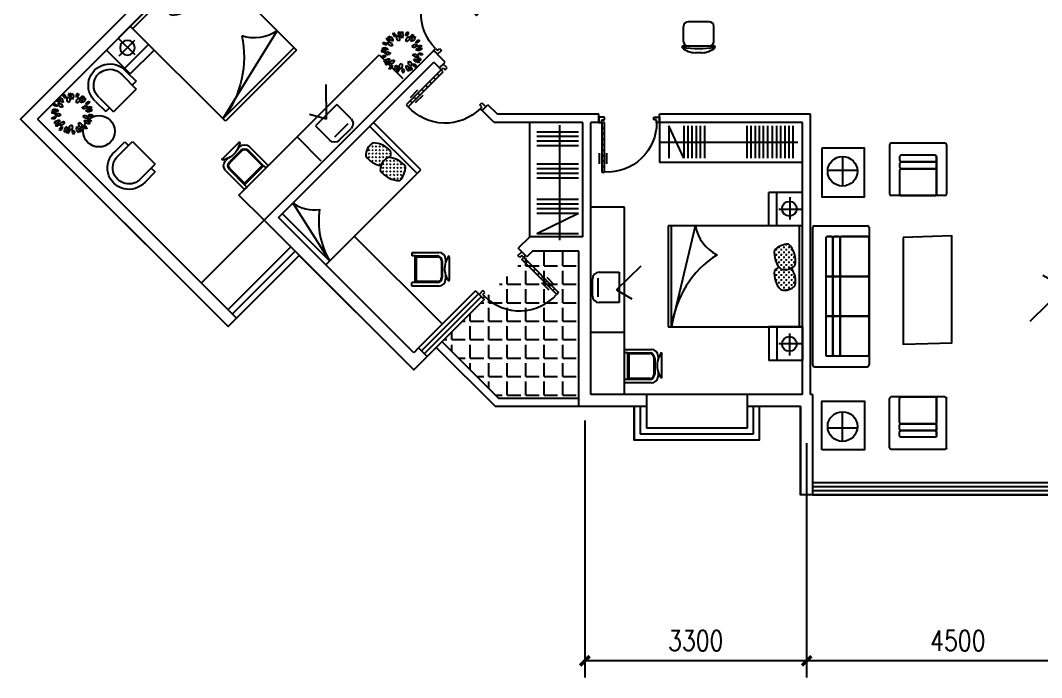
# Model space of a CAD drawing. Header units: millimetres. Extents: x 954 to 37968, y 451 to 18769.
# Drawn here: x 954 to 16152, y 451 to 10234 of the extents above; entities that cross this region are included whole.
import ezdxf
from ezdxf.enums import TextEntityAlignment as Align

# ---------------------------------------------------------------- set-up
doc = ezdxf.new("R2010")
doc.units = ezdxf.units.MM
for name, color, linetype in [('BL', 7, 'Continuous'), ('DIM', 15, 'Continuous'), ('H', 13, 'Continuous'), ('J', 7, 'Continuous'), ('OA_FURNITURE', 7, 'Continuous'), ('W', 2, 'Continuous'), ('WALL', 4, 'Continuous'), ('WINDOW_TEXT', 7, 'Continuous'), ('轮廓线', 240, 'Continuous')]:
    doc.layers.add(name, color=color, linetype=linetype)
doc.styles.add('DIM_FONT', font='SIMPLEX.shx', dxfattribs={"width": 0.8})
doc.styles.add('SIMPLEX', font='SIMPLEX.SHX')
doc.styles.get("Standard").update_dxf_attribs({"font": 'arial.ttf'})
doc.dimstyles.new('DIMN', dxfattribs={"dimtxt": 300, "dimasz": 1, "dimexe": 250, "dimexo": 300, "dimgap": 150, "dimtad": 1, "dimdec": 0, "dimdsep": 46, "dimtxsty": 'DIM_FONT', "dimblk": '_DIMX', "dimblk1": 'ARCHTICK', "dimblk2": 'ARCHTICK', "dimcen": 0.1, "dimclrt": 7, "dimadec": 0, "dimazin": 0, "dimtfac": 1, "dimtdec": 0, "dimtix": 1, "dimtmove": 2, "dimatfit": 3, "dimldrblk": '_DIMX', "dimfxl": 1, "dimtolj": 1, "dimtzin": 0, "dimarcsym": 0})

# ---------------------------------------------------------------- blocks, each defined once
blk = doc.blocks.new('_WBLK')
for p, q in [((-0.5, 0.5), (0.5, 0.5)), ((0.5, 0.1667), (-0.5, 0.1667)), ((0.5, -0.1667), (-0.5, -0.1667)), ((-0.5, -0.5), (0.5, -0.5))]:
    blk.add_line(p, q)
at = {"layer": 'WINDOW_TEXT', "style": 'SIMPLEX', "flags": 9}
blk.add_attdef('A', text='', height=1, dxfattribs=at).set_placement((0, 1.5), align=Align.MIDDLE)
blk = doc.blocks.new('M_A24LXR')
for p, q in [((-0.455, 0.071), (-0.455, 0.888)), ((-0.455, 0.888), (-0.41, 0.888)), ((-0.41, 0.888), (-0.41, 0.071)), ((-0.494, 0.753), (-0.494, 0.578)), ((-0.455, 0.797), (-0.41, 0.797)), ((-0.455, 0.707), (-0.41, 0.707)), ((-0.371, 0.753), (-0.371, 0.578)), ((-0.455, 0.616), (-0.41, 0.616)), ((-0.455, 0.525), (-0.41, 0.525)), ((-0.455, 0.434), (-0.41, 0.434)), ((-0.455, 0.343), (-0.41, 0.343)), ((-0.455, 0.253), (-0.41, 0.253)), ((-0.501, 0.071), (-0.455, 0.071)), ((-0.501, -0.02), (-0.501, 0.071)), ((-0.455, 0.162), (-0.41, 0.162)), ((-0.41, 0.071), (-0.455, 0.071)), ((-0.455, 0.071), (-0.455, 0.026)), ((-0.455, 0.026), (-0.41, 0.026)), ((-0.41, 0.026), (-0.41, -0.02)), ((0.453, 0.026), (0.407, 0.026)), ((0.407, 0.026), (0.407, -0.02)), ((0.498, 0.071), (0.453, 0.071)), ((0.453, 0.071), (0.453, 0.026)), ((0.498, -0.02), (0.498, 0.071)), ((-0.501, -0.02), (-0.501, -0.02)), ((-0.41, -0.02), (-0.501, -0.02)), ((0.407, -0.02), (0.498, -0.02)), ((0.498, -0.02), (0.498, -0.02))]:
    blk.add_line(p, q)
blk.add_arc((-0.364, 0.072), 0.817, 359.9115, 93.1848)
blk = doc.blocks.new('_B0MWI')
for p, q in [((-0.62, 3.278), (0.62, 3.278)), ((-0.62, 0.5), (-0.62, 3.278)), ((0.62, 0.5), (0.62, 3.278)), ((-0.56, 2.778), (0.56, 2.778)), ((-0.56, 0.5), (-0.56, 2.778)), ((0.56, 0.5), (0.56, 2.778)), ((-0.5, 2.278), (0.5, 2.278)), ((-0.5, 0.5), (-0.5, 2.278)), ((0.5, 0.5), (0.5, 2.278)), ((-0.5, -0.5), (0.5, -0.5))]:
    blk.add_line(p, q)
blk = doc.blocks.new('80216165507700')
for p, q in [((-660, 90), (660, 90)), ((-660, 0), (660, 0)), ((-660, -90), (660, -90))]:
    blk.add_line(p, q)
at = {"style": 'SIMPLEX', "flags": 9}
blk.add_attdef('A', text='', height=1, dxfattribs=at).set_placement((0, 0), align=Align.MIDDLE)
blk = doc.blocks.new('M_C4')
for p, q in [((100, 250), (350, 250)), ((0, -150), (0, 150)), ((363, 169), (84, 169)), ((450, 150), (450, -150)), ((187, -107), (57, -336)), ((187, -107), (547, -475)), ((450, -150), (0, -150))]:
    blk.add_line(p, q)
for centre, start, end in [((100, 150), 90, 180), ((350, 150), 0, 90)]:
    blk.add_arc(centre, 100, start, end)
at = {"flags": 9}
for tag in ['XSIZE', 'YSIZE']:
    blk.add_attdef(tag, (0, 0), '', height=0.5, dxfattribs=at)
at = {"width": 0.8, "flags": 9}
for tag in ['YSIZE', 'XSIZE', 'XSIZE', 'YSIZE']:
    blk.add_attdef(tag, (225, -150), '', height=0.5, dxfattribs=at)
blk = doc.blocks.new('M_C34BMF')
at = {"layer": 'OA_FURNITURE'}
for p, q in [((-1031, 627), (1015, 627)), ((-896, 8), (-896, 627)), ((881, -19), (881, 627)), ((-1058, -186), (-1058, 600)), ((1042, -186), (1042, 600)), ((-869, -19), (881, -19)), ((-1031, -213), (1015, -213))]:
    blk.add_line(p, q, dxfattribs=at)
for points in [[(-869, 196), (-331, 196, 0.414214), (-304, 223), (-304, 600, 0.414214), (-331, 627), (-869, 627, 0.414214), (-896, 600), (-896, 223, 0.414214)], [(-277, 196), (261, 196, 0.414214), (288, 223), (288, 600, 0.414214), (261, 627), (-277, 627, 0.414214), (-304, 600), (-304, 223, 0.414214)], [(315, 196), (854, 196, 0.414214), (881, 223), (881, 600, 0.414214), (854, 627), (315, 627, 0.414214), (288, 600), (288, 223, 0.414214)], [(-869, 89), (-331, 89, 0.414214), (-304, 115), (-304, 169, 0.414214), (-331, 196), (-869, 196, 0.414214), (-896, 169), (-896, 115, 0.414214)], [(-277, 89), (261, 89, 0.414214), (288, 115), (288, 169, 0.414214), (261, 196), (-277, 196, 0.414214), (-304, 169), (-304, 115, 0.414214)], [(315, 89), (854, 89, 0.414214), (881, 115), (881, 169, 0.414214), (854, 196), (315, 196, 0.414214), (288, 169), (288, 115, 0.414214)], [(-869, -19), (-331, -19, 0.414214), (-304, 8), (-304, 62, 0.414214), (-331, 89), (-869, 89, 0.414214), (-896, 62), (-896, 8, 0.414214)], [(-277, -19), (261, -19, 0.414214), (288, 8), (288, 62, 0.414214), (261, 89), (-277, 89, 0.414214), (-304, 62), (-304, 8, 0.414214)], [(315, -19), (854, -19, 0.414214), (881, 8), (881, 62, 0.414214), (854, 89), (315, 89, 0.414214), (288, 62), (288, 8, 0.414214)]]:
    blk.add_lwpolyline(points, format="xyb", close=True, dxfattribs=at)
for centre, start, end in [((-1031, 600), 90, 180), ((1015, 600), 0, 90), ((-869, 8), 180, 270), ((854, 8), 270, 0), ((-1031, -186), 180, 270), ((1015, -186), 270, 0)]:
    blk.add_arc(centre, 26.9, start, end, dxfattribs=at)
at = {"style": 'DIM_FONT', "width": 0.8, "flags": 9}
for tag in ['XSIZE', 'YSIZE']:
    blk.add_attdef(tag, (0, 0), '', height=0.5, dxfattribs=at)
blk = doc.blocks.new('M_C31NFU')
at = {"layer": 'OA_FURNITURE'}
for p, q in [((392, 780), (-408, 780)), ((-433, 755), (-433, 25)), ((417, 755), (417, 25)), ((242, 600), (-258, 600)), ((267, 575), (267, 0)), ((392, 0), (-408, 0))]:
    blk.add_line(p, q, dxfattribs=at)
for points in [[(242, 600), (-258, 600, 0.414214), (-283, 575), (-283, 525, 0.414214), (-258, 500), (242, 500, 0.414214), (267, 525), (267, 575, 0.414214)], [(242, 500), (-258, 500, 0.414214), (-283, 475), (-283, 425, 0.414214), (-258, 400), (242, 400, 0.414214), (267, 425), (267, 475, 0.414214)], [(242, 400), (-258, 400, 0.414214), (-283, 375), (-283, 25, 0.414214), (-258, 0), (242, 0, 0.414214), (267, 25), (267, 375, 0.414214)]]:
    blk.add_lwpolyline(points, format="xyb", close=True, dxfattribs=at)
for centre, start, end in [((-408, 755), 90, 180), ((392, 755), 0, 90), ((242, 575), 0, 90), ((-408, 25), 180, 270), ((392, 25), 270, 0)]:
    blk.add_arc(centre, 25, start, end, dxfattribs=at)
at = {"style": 'DIM_FONT', "width": 0.8, "flags": 9}
for tag in ['XSIZE', 'YSIZE']:
    blk.add_attdef(tag, (0, 0), '', height=0.5, dxfattribs=at)
blk = doc.blocks.new('_DIMX')
at = {"const_width": 50}
blk.add_lwpolyline([(-70, -70), (70, 70)], dxfattribs=at)
blk = doc.blocks.new('*D52')
at = {"layer": 'DEFPOINTS', "color": 0, "transparency": 16777216}
for p in [(12655, 4242), (17155, 4242), (12655, 701)]:
    blk.add_point(p, dxfattribs=at)
at = {"layer": 'DIM', "color": 0, "lineweight": -2, "transparency": 16777216}
for p, q in [((12655, 3942), (12655, 451)), ((17155, 3942), (17155, 451)), ((17154, 701), (12656, 701))]:
    blk.add_line(p, q, dxfattribs=at)
at = {"layer": 'DIM', "color": 0, "lineweight": -2, "transparency": 16777216, "rotation": 180}
blk.add_blockref('_DIMX', (12655, 701), dxfattribs=at)
at = {"layer": 'DIM', "color": 0, "lineweight": -2, "transparency": 16777216}
blk.add_blockref('_DIMX', (17155, 701), dxfattribs=at)
at = {"layer": 'DIM', "color": 7, "transparency": 16777216, "insert": (14905, 1001), "char_height": 300, "attachment_point": 5, "style": 'DIM_FONT'}
blk.add_mtext('\\A1;4500', dxfattribs=at)
blk = doc.blocks.new('_ARCHTICK')
at = {"color": 0, "linetype": 'ByBlock', "const_width": 0.15}
blk.add_lwpolyline([(-0.5, -0.5), (0.5, 0.5)], dxfattribs=at)
blk = doc.blocks.new('*D53')
at = {"layer": 'DEFPOINTS', "color": 0, "transparency": 16777216}
for p in [(9355, 4577), (12655, 4242), (9355, 701)]:
    blk.add_point(p, dxfattribs=at)
at = {"layer": 'DIM', "color": 0, "lineweight": -2, "transparency": 16777216}
for p, q in [((9355, 4277), (9355, 451)), ((12655, 3942), (12655, 451)), ((12654, 701), (9356, 701))]:
    blk.add_line(p, q, dxfattribs=at)
at = {"layer": 'DIM', "color": 0, "lineweight": -2, "transparency": 16777216, "rotation": 180}
blk.add_blockref('_DIMX', (9355, 701), dxfattribs=at)
at = {"layer": 'DIM', "color": 0, "lineweight": -2, "transparency": 16777216}
blk.add_blockref('_DIMX', (12655, 701), dxfattribs=at)
at = {"layer": 'DIM', "color": 7, "transparency": 16777216, "insert": (11005, 1001), "char_height": 300, "attachment_point": 5, "style": 'DIM_FONT'}
blk.add_mtext('\\A1;3300', dxfattribs=at)
blk = doc.blocks.new('*X15')
at = {"color": 0}
for p, q in [((284888, 2288), (284906, 2288)), ((284897, 2278), (284897, 2297)), ((284933, 2325), (284944, 2325)), ((284934, 2316), (284934, 2326)), ((284962, 2288), (284981, 2288)), ((284972, 2278), (284972, 2297)), ((285000, 2325), (285019, 2325)), ((285009, 2316), (285009, 2334)), ((285038, 2288), (285056, 2288)), ((285047, 2278), (285047, 2297)), ((285075, 2325), (285094, 2325)), ((285084, 2316), (285084, 2334)), ((285112, 2288), (285131, 2288)), ((285122, 2278), (285122, 2297)), ((285188, 2288), (285206, 2288)), ((285197, 2278), (285197, 2297)), ((285234, 2316), (285234, 2323)), ((285240, 2325), (285244, 2325)), ((285262, 2288), (285281, 2288)), ((285272, 2278), (285272, 2297)), ((285300, 2325), (285319, 2325)), ((285309, 2316), (285309, 2334)), ((285338, 2288), (285356, 2288)), ((285347, 2278), (285347, 2297)), ((285375, 2325), (285394, 2325)), ((285384, 2316), (285384, 2334)), ((285412, 2288), (285431, 2288)), ((285422, 2278), (285422, 2297)), ((285450, 2325), (285452, 2325)), ((285459, 2316), (285459, 2316)), ((284817, 2212), (284831, 2212)), ((284822, 2203), (284822, 2222)), ((284850, 2250), (284869, 2250)), ((284850, 2175), (284869, 2175)), ((284859, 2241), (284859, 2259)), ((284859, 2166), (284859, 2184)), ((284888, 2212), (284906, 2212)), ((284888, 2138), (284906, 2138)), ((284897, 2203), (284897, 2222)), ((284897, 2128), (284897, 2147)), ((284925, 2250), (284944, 2250)), ((284925, 2175), (284944, 2175)), ((284934, 2241), (284934, 2259)), ((284934, 2166), (284934, 2184)), ((284962, 2212), (284981, 2212)), ((284962, 2138), (284981, 2138)), ((284972, 2203), (284972, 2222)), ((284972, 2128), (284972, 2147)), ((285000, 2250), (285019, 2250)), ((285000, 2175), (285019, 2175)), ((285009, 2241), (285009, 2259)), ((285009, 2166), (285009, 2184)), ((285038, 2212), (285056, 2212)), ((285038, 2138), (285056, 2138)), ((285047, 2203), (285047, 2222)), ((285047, 2128), (285047, 2147)), ((285075, 2250), (285094, 2250)), ((285075, 2175), (285094, 2175)), ((285084, 2241), (285084, 2259)), ((285084, 2166), (285084, 2184)), ((285112, 2212), (285131, 2212)), ((285112, 2138), (285131, 2138)), ((285122, 2203), (285122, 2222)), ((285122, 2128), (285122, 2147)), ((285150, 2250), (285169, 2250)), ((285150, 2175), (285169, 2175)), ((285159, 2241), (285159, 2259)), ((285159, 2166), (285159, 2184)), ((285188, 2212), (285206, 2212)), ((285188, 2138), (285206, 2138)), ((285197, 2203), (285197, 2222)), ((285197, 2128), (285197, 2147)), ((285225, 2250), (285244, 2250)), ((285225, 2175), (285244, 2175)), ((285234, 2241), (285234, 2259)), ((285234, 2166), (285234, 2184)), ((285262, 2212), (285281, 2212)), ((285262, 2138), (285281, 2138)), ((285272, 2203), (285272, 2222)), ((285272, 2128), (285272, 2147)), ((285300, 2250), (285319, 2250)), ((285300, 2175), (285319, 2175)), ((285309, 2241), (285309, 2259)), ((285309, 2166), (285309, 2184)), ((285338, 2212), (285356, 2212)), ((285338, 2138), (285356, 2138)), ((285347, 2203), (285347, 2222)), ((285347, 2128), (285347, 2147)), ((285375, 2250), (285394, 2250)), ((285375, 2175), (285394, 2175)), ((285384, 2241), (285384, 2259)), ((285384, 2166), (285384, 2184)), ((285412, 2212), (285431, 2212)), ((285412, 2138), (285431, 2138)), ((285422, 2203), (285422, 2222)), ((285422, 2128), (285422, 2147)), ((285450, 2250), (285469, 2250)), ((285450, 2175), (285469, 2175)), ((285459, 2241), (285459, 2259)), ((285459, 2166), (285459, 2184)), ((285488, 2212), (285500, 2212)), ((285488, 2138), (285497, 2138)), ((285497, 2203), (285497, 2222)), ((285497, 2138), (285497, 2147)), ((284856, 2100), (284869, 2100)), ((284859, 2094), (284859, 2109)), ((284888, 2062), (284906, 2062)), ((284897, 2053), (284897, 2072)), ((284925, 2100), (284944, 2100)), ((284934, 2091), (284934, 2109)), ((284962, 2062), (284981, 2062)), ((284972, 2053), (284972, 2072)), ((285000, 2100), (285019, 2100)), ((285009, 2091), (285009, 2109)), ((285038, 2062), (285056, 2062)), ((285047, 2053), (285047, 2072)), ((285075, 2100), (285094, 2100)), ((285084, 2091), (285084, 2109)), ((285150, 2100), (285151, 2100)), ((285159, 2106), (285159, 2109)), ((285163, 2100), (285169, 2100)), ((285188, 2062), (285206, 2062)), ((285197, 2053), (285197, 2072)), ((285225, 2100), (285244, 2100)), ((285234, 2091), (285234, 2109)), ((285262, 2062), (285281, 2062)), ((285272, 2053), (285272, 2072)), ((285300, 2100), (285319, 2100)), ((285309, 2091), (285309, 2109)), ((285338, 2062), (285356, 2062)), ((285347, 2053), (285347, 2072)), ((285375, 2100), (285394, 2100)), ((285384, 2091), (285384, 2109)), ((285450, 2100), (285458, 2100)), ((285459, 2101), (285459, 2109))]:
    blk.add_line(p, q, dxfattribs=at)
blk = doc.blocks.new('_C2ZTH')
for p, q in [((-500, 750), (-500, 1250)), ((0, 1250), (-500, 1250)), ((-385, 750), (-385, 1250)), ((0, 750), (0, 1250)), ((-191, 1178), (-191, 849)), ((-353, 1001), (2, 1001)), ((0, 750), (-500, 750)), ((0, -750), (-500, -750)), ((-500, -750), (-500, -1250)), ((-385, -750), (-385, -1250)), ((0, -750), (0, -1250)), ((-191, -1178), (-191, -849)), ((-353, -1001), (2, -1001)), ((0, -1250), (-500, -1250))]:
    blk.add_line(p, q)
for centre in [(-196, 1006), (-196, -1006)]:
    blk.add_circle(centre, 110)
at = {"layer": 'J'}
for p, q in [((-2000, 750), (-2000, -750)), ((0, 750), (-2000, 750)), ((-1950, -750), (-1594, 750)), ((-1950, -750), (-1950, 750)), ((-50, 750), (-50, -750)), ((0, -750), (0, 750)), ((-2000, -750), (0, -750))]:
    blk.add_line(p, q, dxfattribs=at)
for centre, radius, start, end in [((-1023, 844), 578, 189.3238, 244.457), ((-194, 156), 326, 92.7966, 133.2149), ((-458, 228), 354, 350.3657, 45.5224), ((-468, -936), 1493, 122.587, 172.8499), ((-93, 341), 328, 170.9132, 225.9541), ((-270, 322), 222, 256.7256, 316.496), ((-93, 35), 328, 170.9132, 225.9541), ((-194, -151), 326, 118.3278, 133.2149), ((-458, -78), 354, 350.3657, 34.9896), ((-270, 15), 222, 256.7256, 316.496)]:
    blk.add_arc(centre, radius, start, end, dxfattribs=at)
at = {"layer": 'J', "rotation": 270}
blk.add_blockref('*X15', (-2455, 285295), dxfattribs=at)
at = {"style": 'DIM_FONT', "width": 0.8, "flags": 9}
for tag in ['XSIZE', 'YSIZE']:
    blk.add_attdef(tag, (0, 0), '', height=0.5, dxfattribs=at)
blk = doc.blocks.new('M_C9')
at = {"linetype": 'Continuous'}
for p, q in [((168, 317), (-176, 317)), ((-242, -239), (-242, 159)), ((-174, 294), (-130, 273)), ((-142, 259), (-92, 259)), ((-119, 197), (132, 197)), ((-112, 209), (128, 209)), ((88, 259), (158, 259)), ((166, 294), (122, 273)), ((258, 159), (258, -241)), ((-192, -191), (-192, 129)), ((-179, -174), (-179, 137)), ((192, 137), (192, -174)), ((208, 129), (208, -191)), ((-192, -239), (-242, -239)), ((-192, -191), (-192, -239)), ((208, -191), (-192, -191)), ((192, -174), (-179, -174)), ((258, -241), (207, -241)), ((208, -191), (208, -241))]:
    blk.add_line(p, q, dxfattribs=at)
for centre, radius, start, end in [((-174, 306), 12.2, 98.7908, 276.7415), ((166, 306), 12.2, 263.2585, 81.2092), ((-142, 159), 100, 90, 180), ((-112, 129), 80, 90, 180), ((-119, 137), 60, 90, 180), ((-3, 541), 297, 244.7295, 295.1128), ((128, 129), 80, 0, 90), ((132, 137), 60, 0, 90), ((158, 159), 100, 0, 90)]:
    blk.add_arc(centre, radius, start, end, dxfattribs=at)
at = {"width": 0.8, "flags": 9}
for tag in ['XSIZE', 'YSIZE']:
    blk.add_attdef(tag, (0, 0), '', height=0.5, dxfattribs=at)
blk = doc.blocks.new('*X21')
at = {"color": 0}
for p, q in [((284888, 2288), (284906, 2288)), ((284897, 2278), (284897, 2297)), ((284933, 2325), (284944, 2325)), ((284934, 2316), (284934, 2326)), ((284962, 2288), (284981, 2288)), ((284972, 2278), (284972, 2297)), ((285000, 2325), (285019, 2325)), ((285009, 2316), (285009, 2334)), ((285038, 2288), (285056, 2288)), ((285047, 2278), (285047, 2297)), ((285075, 2325), (285094, 2325)), ((285084, 2316), (285084, 2334)), ((285112, 2288), (285131, 2288)), ((285122, 2278), (285122, 2297)), ((285188, 2288), (285206, 2288)), ((285197, 2278), (285197, 2297)), ((285234, 2316), (285234, 2323)), ((285240, 2325), (285244, 2325)), ((285262, 2288), (285281, 2288)), ((285272, 2278), (285272, 2297)), ((285300, 2325), (285319, 2325)), ((285309, 2316), (285309, 2334)), ((285338, 2288), (285356, 2288)), ((285347, 2278), (285347, 2297)), ((285375, 2325), (285394, 2325)), ((285384, 2316), (285384, 2334)), ((285412, 2288), (285431, 2288)), ((285422, 2278), (285422, 2297)), ((285450, 2325), (285452, 2325)), ((285459, 2316), (285459, 2316)), ((284817, 2212), (284831, 2212)), ((284822, 2203), (284822, 2222)), ((284850, 2250), (284869, 2250)), ((284850, 2175), (284869, 2175)), ((284859, 2241), (284859, 2259)), ((284859, 2166), (284859, 2184)), ((284888, 2212), (284906, 2212)), ((284888, 2138), (284906, 2138)), ((284897, 2203), (284897, 2222)), ((284897, 2128), (284897, 2147)), ((284925, 2250), (284944, 2250)), ((284925, 2175), (284944, 2175)), ((284934, 2241), (284934, 2259)), ((284934, 2166), (284934, 2184)), ((284962, 2212), (284981, 2212)), ((284962, 2138), (284981, 2138)), ((284972, 2203), (284972, 2222)), ((284972, 2128), (284972, 2147)), ((285000, 2250), (285019, 2250)), ((285000, 2175), (285019, 2175)), ((285009, 2241), (285009, 2259)), ((285009, 2166), (285009, 2184)), ((285038, 2212), (285056, 2212)), ((285038, 2138), (285056, 2138)), ((285047, 2203), (285047, 2222)), ((285047, 2128), (285047, 2147)), ((285075, 2250), (285094, 2250)), ((285075, 2175), (285094, 2175)), ((285084, 2241), (285084, 2259)), ((285084, 2166), (285084, 2184)), ((285112, 2212), (285131, 2212)), ((285112, 2138), (285131, 2138)), ((285122, 2203), (285122, 2222)), ((285122, 2128), (285122, 2147)), ((285150, 2250), (285169, 2250)), ((285150, 2175), (285169, 2175)), ((285159, 2241), (285159, 2259)), ((285159, 2166), (285159, 2184)), ((285188, 2212), (285206, 2212)), ((285188, 2138), (285206, 2138)), ((285197, 2203), (285197, 2222)), ((285197, 2128), (285197, 2147)), ((285225, 2250), (285244, 2250)), ((285225, 2175), (285244, 2175)), ((285234, 2241), (285234, 2259)), ((285234, 2166), (285234, 2184)), ((285262, 2212), (285281, 2212)), ((285262, 2138), (285281, 2138)), ((285272, 2203), (285272, 2222)), ((285272, 2128), (285272, 2147)), ((285300, 2250), (285319, 2250)), ((285300, 2175), (285319, 2175)), ((285309, 2241), (285309, 2259)), ((285309, 2166), (285309, 2184)), ((285338, 2212), (285356, 2212)), ((285338, 2138), (285356, 2138)), ((285347, 2203), (285347, 2222)), ((285347, 2128), (285347, 2147)), ((285375, 2250), (285394, 2250)), ((285375, 2175), (285394, 2175)), ((285384, 2241), (285384, 2259)), ((285384, 2166), (285384, 2184)), ((285412, 2212), (285431, 2212)), ((285412, 2138), (285431, 2138)), ((285422, 2203), (285422, 2222)), ((285422, 2128), (285422, 2147)), ((285450, 2250), (285469, 2250)), ((285450, 2175), (285469, 2175)), ((285459, 2241), (285459, 2259)), ((285459, 2166), (285459, 2184)), ((285488, 2212), (285500, 2212)), ((285488, 2138), (285497, 2138)), ((285497, 2203), (285497, 2222)), ((285497, 2138), (285497, 2147)), ((284856, 2100), (284869, 2100)), ((284859, 2094), (284859, 2109)), ((284888, 2062), (284906, 2062)), ((284897, 2053), (284897, 2072)), ((284925, 2100), (284944, 2100)), ((284934, 2091), (284934, 2109)), ((284962, 2062), (284981, 2062)), ((284972, 2053), (284972, 2072)), ((285000, 2100), (285019, 2100)), ((285009, 2091), (285009, 2109)), ((285038, 2062), (285056, 2062)), ((285047, 2053), (285047, 2072)), ((285075, 2100), (285094, 2100)), ((285084, 2091), (285084, 2109)), ((285150, 2100), (285151, 2100)), ((285159, 2106), (285159, 2109)), ((285163, 2100), (285169, 2100)), ((285188, 2062), (285206, 2062)), ((285197, 2053), (285197, 2072)), ((285225, 2100), (285244, 2100)), ((285234, 2091), (285234, 2109)), ((285262, 2062), (285281, 2062)), ((285272, 2053), (285272, 2072)), ((285300, 2100), (285319, 2100)), ((285309, 2091), (285309, 2109)), ((285338, 2062), (285356, 2062)), ((285347, 2053), (285347, 2072)), ((285375, 2100), (285394, 2100)), ((285384, 2091), (285384, 2109)), ((285450, 2100), (285458, 2100)), ((285459, 2101), (285459, 2109))]:
    blk.add_line(p, q, dxfattribs=at)
blk = doc.blocks.new('RECTANG')
for p, q in [((1, 1), (0, 1)), ((0, 1), (0, 0)), ((1, 0), (1, 1)), ((0, 0), (1, 0))]:
    blk.add_line(p, q)
blk = doc.blocks.new('_C1LMW')
for p, q in [((-1000, -80), (0, -305)), ((-1000, -80), (0, -80)), ((0, -1920), (-1000, -1920))]:
    blk.add_line(p, q)
for centre, radius, start, end in [((-1289, -1215), 1171, 36.5169, 75.7062), ((81, -828), 530, 98.7955, 144.0982), ((-348, -518), 4.547473508864641e-13, 270, 343.0338), ((-639, -1913), 354, 80.3657, 135.5224), ((-566, -1649), 326, 182.7966, 223.2149), ((-733, -1725), 222, 346.7256, 46.496), ((-332, -1913), 354, 80.3657, 124.9896), ((-426, -1725), 222, 346.7256, 46.496), ((-752, -1548), 328, 260.9132, 315.9541)]:
    blk.add_arc(centre, radius, start, end)
at = {"layer": 'J'}
for centre, radius, start, end in [((-260, -1649), 326, 208.3278, 223.2149), ((-445, -1548), 328, 260.9132, 315.9541)]:
    blk.add_arc(centre, radius, start, end, dxfattribs=at)
at = {"xscale": 1999.996, "yscale": 999.998, "zscale": 1999.996, "rotation": 90}
blk.add_blockref('RECTANG', (0, -2000), dxfattribs=at)
blk.add_blockref('*X21', (-285705, -3910))
at = {"style": 'DIM_FONT', "width": 0.8, "flags": 9}
for tag in ['XSIZE', 'YSIZE']:
    blk.add_attdef(tag, (0, 0), '', height=0.5, dxfattribs=at)
blk = doc.blocks.new('*X33')
at = {"color": 0}
for p, q in [((273075, -5225), (273075, -5109.293615)), ((273350, -5225), (273350, -5025)), ((273625, -5225), (273625, -5025)), ((272959.293615, -5225), (273000, -5225)), ((273075, -5225), (273275, -5225)), ((273075, -5500), (273075, -5300)), ((273350, -5225), (273550, -5225)), ((273350, -5500), (273350, -5300)), ((273625, -5225), (273825, -5225)), ((273625, -5500), (273625, -5300)), ((272800, -5500), (272800, -5384.293615)), ((272684.293615, -5500), (272725, -5500)), ((272800, -5500), (273000, -5500)), ((272800, -5775), (272800, -5575)), ((273075, -5500), (273275, -5500)), ((273075, -5775), (273075, -5575)), ((273350, -5500), (273550, -5500)), ((273350, -5775), (273350, -5575)), ((273625, -5500), (273825, -5500)), ((273625, -5775), (273625, -5575)), ((272525, -5775), (272525, -5659.293615)), ((272409.293615, -5775), (272450, -5775)), ((272525, -5775), (272725, -5775)), ((272525, -6050), (272525, -5850)), ((272800, -5775), (273000, -5775)), ((272800, -6050), (272800, -5850)), ((273075, -5775), (273275, -5775)), ((273075, -6050), (273075, -5850)), ((273350, -5775), (273550, -5775)), ((273350, -6050), (273350, -5850)), ((273625, -5775), (273825, -5775)), ((273625, -6050), (273625, -5850)), ((272134.293615, -6050), (272175, -6050)), ((272250, -6050), (272250, -5934.293615)), ((272250, -6050), (272450, -6050)), ((272525, -6050), (272725, -6050)), ((272800, -6050), (273000, -6050)), ((273075, -6050), (273275, -6050)), ((273350, -6050), (273550, -6050)), ((273625, -6050), (273825, -6050)), ((271975, -6325), (271975, -6209.293615)), ((272250, -6325), (272250, -6125)), ((272525, -6325), (272525, -6125)), ((272800, -6325), (272800, -6125)), ((273075, -6325), (273075, -6125)), ((273350, -6325), (273350, -6125)), ((273625, -6325), (273625, -6125)), ((271859.293615, -6325), (271900, -6325)), ((271975, -6325), (272175, -6325)), ((272250, -6325), (272450, -6325)), ((272525, -6325), (272725, -6325)), ((272800, -6325), (273000, -6325)), ((273075, -6325), (273275, -6325)), ((273350, -6325), (273550, -6325)), ((273625, -6325), (273825, -6325)), ((271975, -6500.983004), (271975, -6400)), ((272250, -6600), (272250, -6400)), ((272525, -6600), (272525, -6400)), ((272800, -6600), (272800, -6400)), ((273075, -6600), (273075, -6400)), ((273350, -6600), (273350, -6400)), ((273625, -6600), (273625, -6400)), ((272074.016996, -6600), (272175, -6600)), ((272250, -6600), (272450, -6600)), ((272250, -6775.983004), (272250, -6675)), ((272525, -6600), (272725, -6600)), ((272525, -6875), (272525, -6675)), ((272800, -6600), (273000, -6600)), ((272800, -6875), (272800, -6675)), ((273075, -6600), (273275, -6600)), ((273075, -6875), (273075, -6675)), ((273350, -6600), (273550, -6600)), ((273350, -6875), (273350, -6675)), ((273625, -6600), (273825, -6600)), ((273625, -6875), (273625, -6675)), ((272349.016996, -6875), (272450, -6875)), ((272525, -6875), (272725, -6875)), ((272525, -7050.983004), (272525, -6950)), ((272800, -6875), (273000, -6875)), ((272800, -7150), (272800, -6950)), ((273075, -6875), (273275, -6875)), ((273075, -7150), (273075, -6950)), ((273350, -6875), (273550, -6875)), ((273350, -7150), (273350, -6950)), ((273625, -6875), (273825, -6875)), ((273625, -7150), (273625, -6950)), ((272624.016996, -7150), (272725, -7150)), ((272800, -7150), (273000, -7150)), ((273075, -7150), (273275, -7150)), ((273350, -7150), (273550, -7150)), ((273625, -7150), (273825, -7150))]:
    blk.add_line(p, q, dxfattribs=at)
blk = doc.blocks.new('M_F22')
for centre, radius, start, end in [((-63, 1991), 399, 151.70154, 229.74057), ((-591, 1891), 339, 322.86392, 58.57818), ((-1680, 1042), 339, 2.86392, 98.57818), ((-1340, 1458), 399, 191.70154, 269.74057), ((-745, 1661), 486, 170.70899, 259.10644), ((-1409, 1198), 573, 358.65709, 71.15834), ((-704, 1829), 307, 163.4613, 255.43295), ((-1018, 1651), 266, 333.31145, 85.5828), ((-242, 1523), 417, 160.50355, 255.32847), ((-684, 1289), 376, 333.2488, 82.58322), ((523, 1764), 486, 130.70899, 219.10644), ((-284, 1836), 573, 318.65709, 31.15834), ((662, 1865), 307, 123.4613, 215.43295), ((819, 1335), 417, 120.50355, 215.32847), ((307, 1931), 266, 293.31145, 45.5828), ((331, 1439), 376, 293.2488, 42.58322), ((1257, 1578), 399, 111.70154, 189.74057), ((788, 1841), 339, 282.86392, 18.57818), ((1560, 1027), 486, 90.70899, 179.10644), ((988, 1601), 573, 278.65709, 351.15834), ((1732, 1016), 307, 83.4613, 175.43295), ((1502, 1294), 266, 253.31145, 5.5828), ((-1969, -307), 339, 42.86392, 138.57818), ((-1861, -14), 573, 38.65709, 111.15834), ((-1651, 768), 486, 210.70899, 299.10644), ((-1853, 584), 266, 13.31145, 125.5828), ((-1727, 923), 307, 203.4613, 295.43295), ((-1364, 522), 376, 13.2488, 122.58322), ((-1177, 985), 417, 200.50355, 295.32847), ((1511, 508), 417, 80.50355, 175.32847), ((1204, 902), 376, 253.2488, 2.58322), ((1881, -204), 486, 50.70899, 139.10644), ((1812, 603), 573, 238.65709, 311.15834), ((2003, 413), 399, 71.70154, 149.74057), ((1813, 916), 339, 242.86392, 338.57818), ((-1976, 230), 399, 231.70154, 309.74057), ((-1807, -769), 266, 53.31145, 165.5828), ((-1928, -429), 307, 243.4613, 335.43295), ((-1429, -1233), 573, 78.65709, 151.15834), ((-1770, -498), 486, 250.70899, 339.10644), ((-1393, -503), 376, 53.2488, 162.58322), ((-1547, -28), 417, 240.50355, 335.32847), ((-756, -1306), 376, 93.2488, 202.58322), ((-1179, -1041), 417, 280.50355, 15.32847), ((1151, -1025), 376, 173.2488, 282.58322), ((816, -1395), 417, 0.50355, 95.32847), ((1510, -570), 417, 40.50355, 135.32847), ((1528, -71), 376, 213.2488, 322.58322), ((1335, -1353), 486, 10.70899, 99.10644), ((1801, -691), 573, 198.65709, 271.15834), ((1825, -959), 399, 31.70154, 109.74057), ((2003, -452), 339, 202.86392, 298.57818), ((2005, -323), 307, 43.4613, 135.43295), ((2009, 38), 266, 213.31145, 325.5828), ((-1323, -1527), 339, 82.86392, 178.57818), ((-1674, -1120), 399, 271.70154, 349.74057), ((-902, -1777), 266, 93.31145, 205.5828), ((-1213, -1593), 307, 283.4613, 15.43295), ((-314, -1889), 573, 118.65709, 191.15834), ((-1048, -1545), 486, 290.70899, 19.10644), ((-44, -2046), 339, 122.86392, 218.57818), ((-574, -1959), 399, 311.70154, 29.74057), ((249, -1512), 376, 133.2488, 242.58322), ((-246, -1581), 417, 320.50355, 55.32847), ((439, -1967), 266, 133.31145, 245.5828), ((83, -2026), 307, 323.4613, 55.43295), ((962, -1675), 573, 158.65709, 231.15834), ((179, -1883), 486, 330.70899, 59.10644), ((1270, -1621), 339, 162.86392, 258.57818), ((808, -1896), 399, 351.70154, 69.74057), ((1589, -1250), 266, 173.31145, 285.5828), ((1354, -1524), 307, 3.4613, 95.43295)]:
    blk.add_arc(centre, radius, start, end)
at = {"width": 0.8, "flags": 9}
for tag in ['XSIZE', 'YSIZE']:
    blk.add_attdef(tag, (0, 0), '', height=0.5, dxfattribs=at)
blk = doc.blocks.new('M_C3')
for p, q in [((-319, 296), (-319, 84)), ((-239, 296), (-239, 0)), ((239, 296), (239, 0)), ((319, 296), (319, 84)), ((-319, 84), (-239, 84)), ((-239, 0), (239, 0)), ((239, 84), (319, 84))]:
    blk.add_line(p, q)
for radius, start, end in [(320, 356.4494, 183.5506), (240, 355.2636, 184.7364)]:
    blk.add_arc((0, 316), radius, start, end)
at = {"width": 0.8, "flags": 9}
for tag in ['YSIZE', 'XSIZE', 'XSIZE', 'YSIZE']:
    blk.add_attdef(tag, (0, 0), '', height=0.5, dxfattribs=at)

msp = doc.modelspace()

# ---------------------------------------------------------------- linework, layer by layer
at = {"layer": 'BL'}
for points in [[(9264.9, 4486.7), (8024.1, 4486.7), (7143.7, 5367)], [(9264.9, 4606.7), (8073.8, 4606.7), (7228.6, 5451.9)]]:
    msp.add_lwpolyline(points, dxfattribs=at)
at = {"layer": 'H'}
msp.add_line((4581.9, 7260), (4207.2, 7634.8), dxfattribs=at)
at = {"layer": 'J'}
for p, q in [((4207.2, 7634.8), (6294.4, 9722)), ((6294.4, 9722), (6648, 9368.4)), ((8533.8, 7011.6), (8533.8, 8716.7)), ((8978.4, 8675.9), (8978.4, 6962.5)), ((10464.9, 8716.7), (10464.9, 8116.7)), ((10602.2, 8666), (10602.2, 8185.7)), ((10825.7, 8185.7), (10602.2, 8666)), ((10825.7, 8666), (10825.7, 8185.7)), ((10887.1, 8666), (10887.1, 8185.7)), ((10948.6, 8666), (10948.6, 8185.7)), ((11010, 8666), (11010, 8185.7)), ((11071.5, 8666), (11071.5, 8185.7)), ((11132.9, 8666), (11132.9, 8185.7)), ((11764.2, 8666), (11764.2, 8185.7)), ((11825.7, 8666), (11825.7, 8185.7)), ((11887.1, 8666), (11887.1, 8185.7)), ((11948.6, 8666), (11948.6, 8185.7)), ((12010, 8666), (12010, 8185.7)), ((12071.5, 8666), (12071.5, 8185.7)), ((12144.1, 8666), (12144.1, 8185.7)), ((12205.5, 8666), (12205.5, 8185.7)), ((12267, 8666), (12267, 8185.7)), ((12328.4, 8666), (12328.4, 8185.7)), ((12389.9, 8666), (12389.9, 8185.7)), ((12451.3, 8666), (12451.3, 8185.7)), ((9258.3, 8573.1), (8641.3, 8573.1)), ((5071.9, 8499.5), (5425.5, 8145.9)), ((9258.3, 8504.6), (8641.3, 8504.6)), ((9258.3, 8436.1), (8641.3, 8436.1)), ((9258.3, 8367.5), (8641.3, 8367.5)), ((10464.9, 8420.3), (12523.9, 8420.3)), ((13189.3, 8208.8), (13189.3, 7767.2)), ((9258.3, 8093.4), (8641.3, 8093.4)), ((12594.9, 8116.7), (10464.9, 8116.7)), ((9258.3, 8024.8), (8641.3, 8024.8)), ((9258.3, 7956.3), (8641.3, 7956.3)), ((12969.2, 8005.6), (13409.4, 8005.6)), ((9258.3, 7887.8), (8641.3, 7887.8)), ((9258.3, 7567.9), (8641.3, 7567.9)), ((9258.3, 7499.4), (8641.3, 7499.4)), ((9944.9, 7454.2), (9444.9, 7454.2)), ((9944.9, 4666.7), (9944.9, 7454.2)), ((9258.3, 7430.9), (8641.3, 7430.9)), ((9258.3, 7362.3), (8641.3, 7362.3)), ((9258.3, 7362.3), (8641.3, 7059.6)), ((7233.6, 5711.4), (5925.4, 7019.6)), ((9258.3, 7059.6), (8641.3, 7059.6)), ((9944.9, 5587), (9444.9, 5587)), ((13189.3, 3967.6), (13189.3, 4409.2)), ((12969.2, 4170.7), (13409.4, 4170.7))]:
    msp.add_line(p, q, dxfattribs=at)
for points in [[(12880.1, 8332.3), (12880.1, 7608.3), (13516.1, 7608.3), (13516.1, 8332.3)], [(14092.6, 7003.7), (14092.6, 5414.5), (14814.3, 5437), (14814.3, 7026.3)], [(12880.1, 3844.1), (12880.1, 4568), (13516.1, 4568), (13516.1, 3844.1)]]:
    msp.add_lwpolyline(points, close=True, dxfattribs=at)
for centre, radius in [((2124, 8584.2), 234.2), ((13189.3, 7988), 220.8), ((13189.3, 4188.4), 220.8)]:
    msp.add_circle(centre, radius, dxfattribs=at)
at = {"layer": 'OA_FURNITURE', "color": 1}
for p, q in [((11204.8, 10212.6), (10889.8, 10212.6)), ((10822.3, 9920.1), (10822.3, 10145.1)), ((11272.3, 9920.1), (11272.3, 10145.1)), ((11277.3, 9852.6), (10817.3, 9852.6)), ((11096.9, 9752.6), (10997.8, 9752.6))]:
    msp.add_line(p, q, dxfattribs=at)
for centre, radius, start, end in [((10889.8, 10145.1), 67.5, 90, 180), ((11204.8, 10145.1), 67.5, 0, 90), ((10889.8, 9920.1), 67.5, 180, 270), ((11204.8, 9920.1), 67.5, 270, 0), ((10808.1, 9836.4), 10, 157.33001, 229.27346), ((10817.3, 9832.6), 20, 90, 157.33001), ((11007.5, 10068), 315.6, 229.27346, 268.23486), ((11047.3, 12530.4), 2712.7, 264.8023, 275.1977), ((11087.2, 10068), 315.6, 271.76514, 310.72654), ((11277.3, 9832.6), 20, 22.66999, 90), ((11286.6, 9836.4), 10, 310.72654, 22.66999)]:
    msp.add_arc(centre, radius, start, end, dxfattribs=at)
at = {"layer": 'W'}
msp.add_line((3648.6, 6326.6), (4581.9, 7260), dxfattribs=at)
at = {"layer": 'WALL'}
for p, q in [((954.5, 8766.1), (6809.3, 14621)), ((1209, 8766.1), (5345.6, 12902.7)), ((4581.9, 7260), (7105.9, 9784)), ((7105.9, 9784), (7190.8, 9699.1)), ((4794.1, 7302.4), (7105.9, 9614.3)), ((7190.8, 9529.4), (7105.9, 9614.3)), ((7275.6, 9614.3), (7190.8, 9699.1)), ((7190.8, 9529.4), (7275.6, 9614.3)), ((7827.2, 8893), (7912, 8977.9)), ((8053.2, 8836.7), (7912, 8977.9)), ((8003.5, 8716.7), (7827.2, 8893)), ((9564.9, 8836.7), (8053.2, 8836.7)), ((9564.9, 8716.7), (9564.9, 8836.7)), ((12714.9, 8836.7), (10464.9, 8836.7)), ((10464.9, 8716.7), (10464.9, 8836.7)), ((12714.9, 4666.7), (12714.9, 8836.7)), ((954.5, 8766.1), (1594.4, 8126.2)), ((1209, 8766.1), (1721.7, 8253.5)), ((9324.9, 8716.7), (8003.5, 8716.7)), ((9324.9, 7011.6), (9324.9, 8716.7)), ((9444.9, 6634.2), (9444.9, 8716.7)), ((9564.9, 8716.7), (9444.9, 8716.7)), ((12594.9, 8716.7), (10464.9, 8716.7)), ((12594.9, 4666.7), (12594.9, 8716.7)), ((1721.7, 8253.5), (4171.8, 5803.3)), ((1594.4, 8126.2), (4044.5, 5676.1)), ((6809.3, 5287.2), (4794.1, 7302.4)), ((6809.3, 5032.6), (4581.9, 7260)), ((8533.8, 7011.6), (8363.9, 6841.7)), ((9324.9, 7011.6), (8533.8, 7011.6)), ((8491.2, 6714.5), (8363.9, 6841.7)), ((8576, 6799.3), (8491.2, 6714.5)), ((9264.9, 6799.3), (8576, 6799.3)), ((9264.9, 4486.7), (9264.9, 6799.3)), ((9444.9, 4666.7), (9444.9, 6634.2)), ((7728.7, 6206.5), (7855.9, 6079.2)), ((7728.7, 6206.5), (7855.9, 6079.2)), ((7854.8, 6078.1), (7854.8, 6078.1)), ((7854.8, 6078.1), (7854.8, 6078.1)), ((4171.8, 5803.3), (4044.5, 5676.1)), ((6880.1, 5358), (6809.3, 5287.2)), ((6880.1, 5358), (7007.4, 5230.7)), ((7007.4, 5230.7), (6809.3, 5032.6)), ((10269.9, 4666.7), (9444.9, 4666.7)), ((10269.9, 4666.7), (10269.9, 4486.7)), ((12594.9, 4666.7), (11769.9, 4666.7)), ((11769.9, 4666.7), (11769.9, 4486.7)), ((12744.9, 4666.7), (12714.9, 4666.7)), ((12744.9, 4666.7), (12744.9, 3173.2)), ((10269.9, 4486.7), (9264.9, 4486.7)), ((12564.9, 4486.7), (11769.9, 4486.7)), ((12564.9, 4486.7), (12564.9, 3173.2)), ((12744.9, 3173.2), (12564.9, 3173.2))]:
    msp.add_line(p, q, dxfattribs=at)
at = {"layer": '轮廓线'}
msp.add_lwpolyline([(17304.9, 3173.2), (12564.9, 3173.2), (12564.9, 4486.7), (11949.9, 4486.7), (11949.9, 3986.7), (10089.9, 3986.7), (10089.9, 4486.7), (9264.9, 4486.7), (8024.1, 4486.7), (7143.7, 5367), (6809.3, 5032.6), (5105.2, 6736.7), (4044.5, 5676.1), (954.5, 8766.1), (6809.3, 14621)], dxfattribs=at)

# ---------------------------------------------------------------- block references
at = {"layer": 'H'}
msp.add_blockref('*X33', (-264600.6, 11807), dxfattribs=at)
at = {"layer": 'J', "xscale": -1}
for name, p, rotation in [('_C2ZTH', (3120.4, 10677.5), 315), ('M_C3', (2508.5, 9043.5), 45), ('M_C4', (5451.5, 8556.9), 225), ('M_C3', (2792.5, 8262.8), 134.9999999999999), ('M_C9', (4302.7, 8070.7), 45), ('M_C31NFU', (14321.8, 4628.5), 180)]:
    msp.add_blockref(name, p, dxfattribs=dict(at, rotation=rotation))
at = {"layer": 'J'}
for name, p, xscale, yscale, zscale, rotation in [('M_F22', (6637.6, 9763.7), -0.14, 0.14, 0.14, 315), ('M_F22', (1729.8, 8849.7), -0.14, 0.14, 0.14, 315), ('M_C4', (16640.2, 6518.4), 1.4, 1.4, 1.4, 270)]:
    msp.add_blockref(name, p, dxfattribs=dict(at, xscale=xscale, yscale=yscale, zscale=zscale, rotation=rotation))
for name, p, rotation in [('_C1LMW', (4794.1, 7302.4), 135), ('M_C34BMF', (12957.9, 6120.5), 270), ('M_C9', (7022.5, 6538.3), 270), ('M_C4', (9717.1, 6034.3), 90), ('M_C9', (10185.6, 5095.3), 270)]:
    msp.add_blockref(name, p, dxfattribs=dict(at, rotation=rotation))
for name, p in [('M_C31NFU', (14321.8, 7627)), ('_C2ZTH', (12594.9, 6424.1))]:
    msp.add_blockref(name, p, dxfattribs=at)
at = {"layer": 'W'}
for name, p, xscale, yscale, zscale, rotation in [('M_A24LXR', (7466.6, 10059.7), -900.0000000000002, 900, 900, 45), ('M_A24LXR', (7551.4, 9253.6), -900, 900, 900, 134.9999999999999), ('M_A24LXR', (8109.3, 6459.9), 900, 900, 900, 225), ('_WBLK', (7368, 5718.6), 1200, 179.9999999999538, 1200, 225), ('_B0MWI', (11019.9, 4576.7), 1500, 180, 1500, 180), ('_WBLK', (14874.9, 3263.2), -4266.066868817259, 179.9999999999981, 4266.066868817259, 180)]:
    msp.add_blockref(name, p, dxfattribs=dict(at, xscale=xscale, yscale=yscale, zscale=zscale, rotation=rotation))
at = {"layer": 'W', "xscale": 900, "yscale": -900, "zscale": 900}
msp.add_blockref('M_A24LXR', (10014.9, 8776.7), dxfattribs=at)
at = {"layer": 'W', "rotation": 224.9999999999999}
msp.add_blockref('80216165507700', (4574.9, 6333.7), dxfattribs=at)

# ---------------------------------------------------------------- dimensions: what is measured, and where the dimension line sits
at = {"layer": 'DIM'}
for base, p1, p2, picture, middle in [((9354.9, 701.4), (12654.9, 4242.1), (9354.9, 4576.7), '*D53', (11004.9, 1001.4)), ((12654.9, 701.4), (17154.9, 4242.1), (12654.9, 4242.1), '*D52', (14904.9, 1001.4))]:
    dim = msp.add_linear_dim(base=base, p1=p1, p2=p2, dimstyle='DIMN', dxfattribs=at)
    dim.commit()
    dim.dimension.update_dxf_attribs({"geometry": picture, "text_midpoint": middle})

doc.saveas('drawing.dxf')
